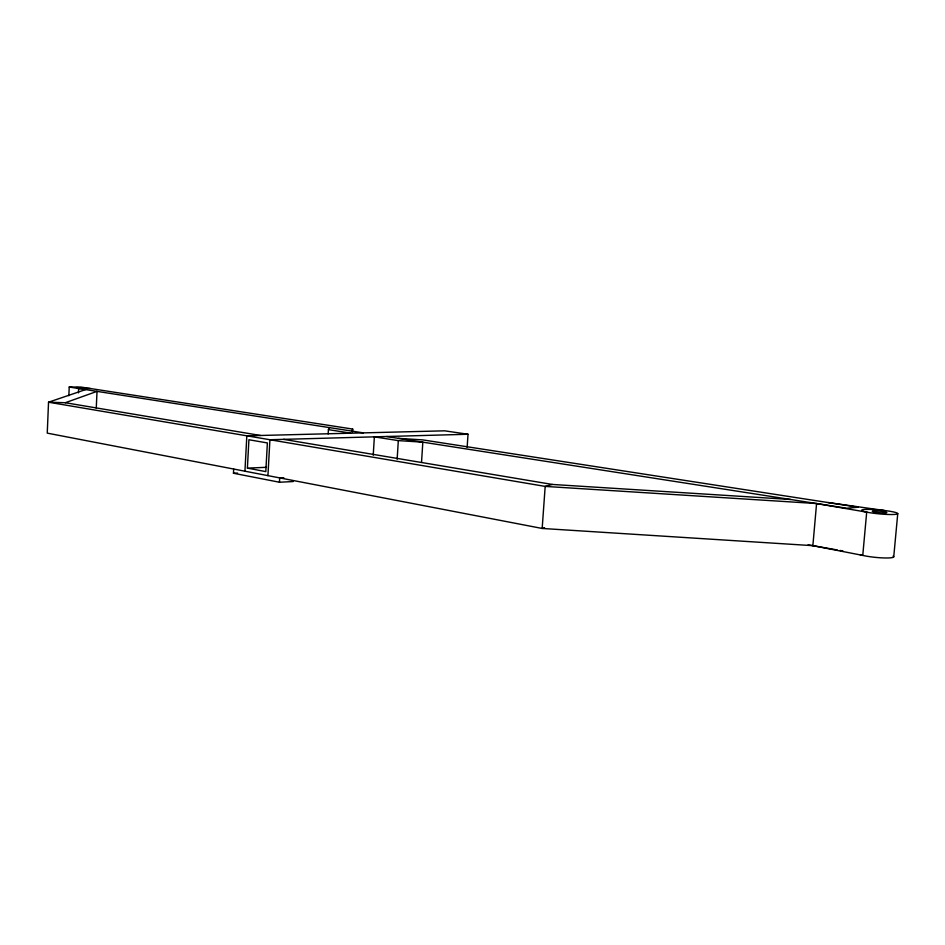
<?xml version="1.0" encoding="UTF-8"?>
<svg xmlns="http://www.w3.org/2000/svg" width="945" height="945" viewBox="0 0 945 945"><rect width="100%" height="100%" fill="white"/><g stroke="black" fill="none" stroke-linecap="round" stroke-linejoin="round"><path stroke-width="1.42" d="M68.855 395.719L69.221 387.037L80.786 387.037L352.709 429.065L352.544 431.9M78.447 392.872L78.636 388.501L90.236 388.489M96.26 408.181L97.016 391.372L65.311 402.724L48.538 402.204L47.25 433.129L542.17 528.456L812.865 545.667L862.761 555.4L866.695 512.143L816.574 503.543L545.182 486.403L48.538 402.204L85.617 389.588M293.163 481.548L279.448 482.233L233.462 473.244L233.687 469.039M244.932 471.201L246.834 435.822L444.682 430.825L468.023 434.263L467.137 447.446M247.389 468.106L248.913 439.756L267.376 442.933L265.805 471.614L247.389 468.106L266.431 467.314M267.931 475.642L269.916 439.732L468.023 434.263M279.448 482.233L279.696 477.898L283.807 477.709M328.163 433.944L328.411 429.632L329.533 427.612M373.228 455.242L374.362 436.85L398.317 440.618L422.828 442.154L421.541 462.247M397.148 459.27L398.317 440.618M812.865 545.667L816.574 503.543M893.746 556.782L897.75 513.607M351.894 431.097L352.709 429.065M544.533 527.641L542.17 528.456L545.182 486.403L552.27 484.442L790.552 499.48M233.462 473.244L237.549 473.067M398.518 438.374L422.687 439.886L858.202 507.205L846.755 508.245L386.623 436.519M828.103 502.563L884.26 510.477M69.221 387.037L363.317 432.881M328.411 429.632L351.067 433.188M65.311 402.724L260.501 435.48M283.618 439.354L552.27 484.442M808.093 544.828L837.199 549.955M840.022 550.451L842.928 550.959M893.096 556.097A18.144 2.374 5.7 0 1 882.535 557.893A18.144 2.374 5.7 0 1 859.938 554.62M82.628 387.875L76.486 387.604L82.628 387.875M866.919 512.178A18.191 1.961 5.3 0 0 897.171 514.068A18.191 1.961 5.3 0 0 874.822 509.615A18.191 1.961 5.3 0 0 866.919 512.178M874.479 512.025A7.276 0.78 5.3 0 0 886.599 512.781A7.276 0.78 5.3 0 0 877.704 510.997A7.276 0.78 5.3 0 0 874.479 512.025"/></g></svg>
